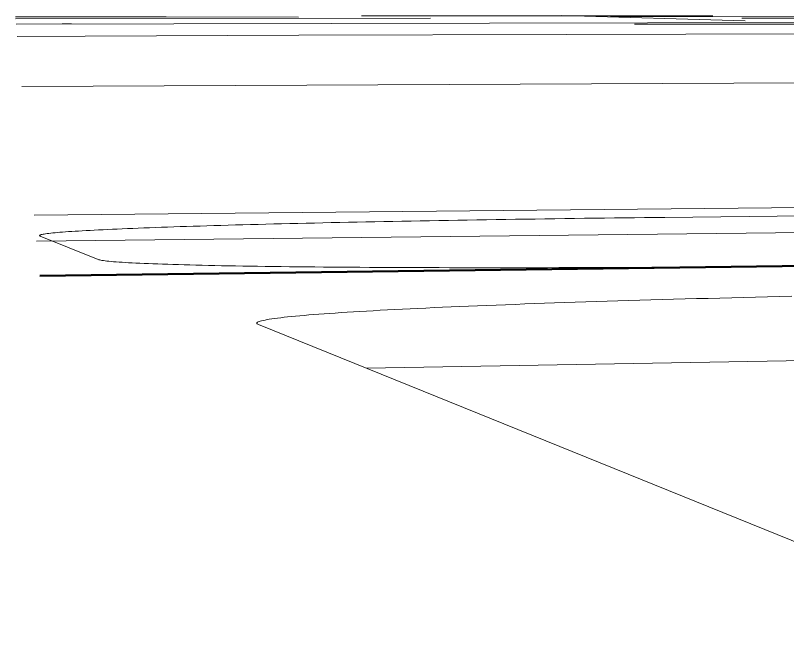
# Model space of a CAD drawing. Header units: inches. Extents: x 30764 to 30770, y -4780 to 4478.
# Drawn here: x 30764.9046 to 30764.9922, y -4779.7512 to -4779.6806 of the extents above; entities that cross this region are included whole.
import ezdxf

# ---------------------------------------------------------------- set-up
doc = ezdxf.new("R2010")
doc.units = ezdxf.units.IN
doc.header["$MEASUREMENT"] = 0
for name, pattern in [('Center 1_4_', [0.53125, 0.25, -0.09375, 0.09375, -0.09375]), ('Hidden', [0.28125, 0.1875, -0.09375]), ('IMPORT-HIDDEN _3_', [2.109375, 1.40625, -0.703125])]:
    doc.linetypes.add(name, pattern=pattern)
for name, color, linetype, lineweight in [('A-DETL', 90, 'Continuous', 9), ('A-PROP-SBCK', 71, 'Hidden', 50), ('Bldg', 6, 'Continuous', 9), ('C-TOPO', 7, 'Continuous', 9), ('CONT-EX10', 180, 'IMPORT-HIDDEN _3_', 9), ('CONT-EX2', 240, 'IMPORT-HIDDEN _3_', 9), ('EOP-EX', 125, 'Continuous', 9), ('EOP-PR', 4, 'Continuous', 9), ('PROP', 3, 'Center 1_4_', 9)]:
    doc.layers.add(name, color=color, linetype=linetype, lineweight=lineweight)

msp = doc.modelspace()

# ---------------------------------------------------------------- linework, layer by layer
at = {"layer": 'A-DETL'}
for p, q in [((30764.909906, -4779.681521), (30764.910933, -4779.681519)), ((30764.906699, -4779.703244), (30765.115946, -4779.701105)), ((30764.944436, -4779.72061), (30765.131491, -4779.717403))]:
    msp.add_line(p, q, dxfattribs=at)
at = {"layer": 'A-PROP-SBCK', "linetype": 'Continuous'}
msp.add_line((30764.907345, -4779.710131), (30765.116735, -4779.707435), dxfattribs=at)
at = {"layer": 'Bldg'}
msp.add_line((30764.966596, -4779.680551), (30764.987446, -4779.681177), dxfattribs=at)
at = {"layer": 'C-TOPO'}
msp.add_line((30765.114264, -4779.687601), (30764.90533, -4779.688629), dxfattribs=at)
at = {"layer": 'CONT-EX10', "linetype": 'Continuous'}
for p, q in [((30764.904586, -4779.680694), (30764.92171, -4779.680705)), ((30764.92171, -4779.680705), (30764.936717, -4779.680752)), ((30764.983771, -4779.680609), (30764.943875, -4779.680592)), ((30764.951713, -4779.680845), (30764.904608, -4779.680933)), ((30764.998027, -4779.680885), (30764.987051, -4779.680847)), ((30764.967162, -4779.682701), (30765.024261, -4779.682554)), ((30764.904796, -4779.68294), (30764.91251, -4779.682923)), ((30764.91251, -4779.682923), (30764.936752, -4779.682804)), ((30764.936752, -4779.682804), (30764.967162, -4779.682701))]:
    msp.add_line(p, q, dxfattribs=at)
at = {"layer": 'CONT-EX2', "linetype": 'Continuous'}
msp.add_line((30764.974865, -4779.68153), (30765.002417, -4779.681535), dxfattribs=at)
at = {"layer": 'EOP-EX'}
msp.add_line((30764.978308, -4779.703488), (30765.116061, -4779.702026), dxfattribs=at)
at = {"layer": 'EOP-PR'}
for p, q in [((30765.045654, -4779.6806), (30764.972163, -4779.680718)), ((30764.907401, -4779.705604), (30764.913974, -4779.708268)), ((30764.932181, -4779.715644), (30765.01996, -4779.751209))]:
    msp.add_line(p, q, dxfattribs=at)
for points in [[(30764.978308, -4779.703488, 0), (30764.977164, -4779.7035, 0), (30764.976022, -4779.703512, 0), (30764.97488, -4779.703525, 0), (30764.97374, -4779.703539, 0), (30764.972602, -4779.703552, 0), (30764.971465, -4779.703566, 0), (30764.970331, -4779.70358, 0), (30764.969198, -4779.703594, 0), (30764.968069, -4779.703609, 0), (30764.966942, -4779.703624, 0), (30764.965818, -4779.703639, 0), (30764.964697, -4779.703655, 0), (30764.963581, -4779.703671, 0), (30764.962468, -4779.703687, 0), (30764.961359, -4779.703703, 0), (30764.960254, -4779.70372, 0), (30764.959155, -4779.703737, 0), (30764.95806, -4779.703754, 0), (30764.95697, -4779.703772, 0), (30764.955885, -4779.703789, 0), (30764.954806, -4779.703807, 0), (30764.953734, -4779.703825, 0), (30764.952667, -4779.703844, 0), (30764.951607, -4779.703863, 0), (30764.950553, -4779.703882, 0), (30764.949506, -4779.703901, 0), (30764.948467, -4779.70392, 0), (30764.947435, -4779.70394, 0), (30764.94641, -4779.70396, 0), (30764.945394, -4779.70398, 0), (30764.944385, -4779.704, 0), (30764.943386, -4779.704021, 0), (30764.942394, -4779.704042, 0), (30764.941412, -4779.704062, 0), (30764.940439, -4779.704084, 0), (30764.939476, -4779.704105, 0), (30764.938522, -4779.704126, 0), (30764.937578, -4779.704148, 0), (30764.936644, -4779.70417, 0), (30764.935721, -4779.704192, 0), (30764.934808, -4779.704214, 0), (30764.933907, -4779.704237, 0), (30764.933016, -4779.704259, 0), (30764.932137, -4779.704282, 0), (30764.931269, -4779.704305, 0), (30764.930414, -4779.704328, 0), (30764.92957, -4779.704351, 0), (30764.928739, -4779.704374, 0), (30764.927921, -4779.704398, 0), (30764.927115, -4779.704421, 0), (30764.926322, -4779.704445, 0), (30764.925543, -4779.704469, 0), (30764.924777, -4779.704493, 0), (30764.924024, -4779.704517, 0), (30764.923286, -4779.704541, 0), (30764.922562, -4779.704565, 0), (30764.921852, -4779.704589, 0), (30764.921157, -4779.704614, 0), (30764.920476, -4779.704638, 0), (30764.919811, -4779.704663, 0), (30764.919161, -4779.704687, 0), (30764.918526, -4779.704712, 0), (30764.917906, -4779.704736, 0), (30764.917303, -4779.704761, 0), (30764.916716, -4779.704786, 0), (30764.916144, -4779.704811, 0), (30764.915589, -4779.704835, 0), (30764.915051, -4779.70486, 0), (30764.914529, -4779.704885, 0), (30764.914025, -4779.70491, 0), (30764.913537, -4779.704935, 0), (30764.913067, -4779.70496, 0), (30764.912614, -4779.704984, 0), (30764.912179, -4779.705009, 0), (30764.911761, -4779.705034, 0), (30764.911362, -4779.705059, 0), (30764.91098, -4779.705084, 0), (30764.910617, -4779.705108, 0), (30764.910271, -4779.705133, 0), (30764.909945, -4779.705157, 0), (30764.909637, -4779.705182, 0), (30764.909348, -4779.705206, 0), (30764.909077, -4779.705231, 0), (30764.908826, -4779.705255, 0), (30764.908594, -4779.705279, 0), (30764.908381, -4779.705303, 0), (30764.908187, -4779.705327, 0), (30764.908013, -4779.705351, 0), (30764.907858, -4779.705375, 0), (30764.907723, -4779.705398, 0), (30764.907608, -4779.705422, 0), (30764.907512, -4779.705445, 0), (30764.907436, -4779.705468, 0), (30764.90738, -4779.705492, 0), (30764.907344, -4779.705514, 0), (30764.907328, -4779.705537, 0), (30764.907333, -4779.70556, 0), (30764.907357, -4779.705582, 0), (30764.907401, -4779.705604, 0)], [(30764.9932, -4779.709033, 0), (30764.991825, -4779.709046, 0), (30764.99045, -4779.709058, 0), (30764.989076, -4779.70907, 0), (30764.987704, -4779.709082, 0), (30764.986334, -4779.709092, 0), (30764.984965, -4779.709103, 0), (30764.9836, -4779.709113, 0), (30764.982238, -4779.709122, 0), (30764.980879, -4779.709131, 0), (30764.979524, -4779.70914, 0), (30764.978173, -4779.709148, 0), (30764.976827, -4779.709155, 0), (30764.975486, -4779.709162, 0), (30764.974151, -4779.709168, 0), (30764.972822, -4779.709174, 0), (30764.971499, -4779.70918, 0), (30764.970182, -4779.709185, 0), (30764.968873, -4779.709189, 0), (30764.967572, -4779.709193, 0), (30764.966278, -4779.709196, 0), (30764.964993, -4779.709199, 0), (30764.963716, -4779.709201, 0), (30764.962448, -4779.709203, 0), (30764.96119, -4779.709204, 0), (30764.959942, -4779.709205, 0), (30764.958704, -4779.709205, 0), (30764.957476, -4779.709205, 0), (30764.95626, -4779.709204, 0), (30764.955054, -4779.709202, 0), (30764.953861, -4779.7092, 0), (30764.952679, -4779.709198, 0), (30764.95151, -4779.709195, 0), (30764.950354, -4779.709191, 0), (30764.949211, -4779.709187, 0), (30764.948081, -4779.709183, 0), (30764.946965, -4779.709178, 0), (30764.945863, -4779.709172, 0), (30764.944775, -4779.709166, 0), (30764.943702, -4779.70916, 0), (30764.942644, -4779.709152, 0), (30764.941602, -4779.709145, 0), (30764.940575, -4779.709137, 0), (30764.939564, -4779.709128, 0), (30764.938569, -4779.709119, 0), (30764.937591, -4779.709109, 0), (30764.936629, -4779.709099, 0), (30764.935685, -4779.709088, 0), (30764.934758, -4779.709077, 0), (30764.933848, -4779.709066, 0), (30764.932957, -4779.709054, 0), (30764.932083, -4779.709041, 0), (30764.931228, -4779.709028, 0), (30764.930391, -4779.709015, 0), (30764.929573, -4779.709001, 0), (30764.928774, -4779.708986, 0), (30764.927994, -4779.708972, 0), (30764.927234, -4779.708956, 0), (30764.926493, -4779.708941, 0), (30764.925772, -4779.708924, 0), (30764.92507, -4779.708908, 0), (30764.924389, -4779.708891, 0), (30764.923729, -4779.708873, 0), (30764.923089, -4779.708855, 0), (30764.922469, -4779.708837, 0), (30764.92187, -4779.708819, 0), (30764.921292, -4779.7088, 0), (30764.920735, -4779.70878, 0), (30764.920199, -4779.70876, 0), (30764.919685, -4779.70874, 0), (30764.919192, -4779.708719, 0), (30764.91872, -4779.708699, 0), (30764.91827, -4779.708677, 0), (30764.917842, -4779.708656, 0), (30764.917435, -4779.708634, 0), (30764.91705, -4779.708611, 0), (30764.916687, -4779.708589, 0), (30764.916346, -4779.708566, 0), (30764.916027, -4779.708542, 0), (30764.91573, -4779.708519, 0), (30764.915455, -4779.708495, 0), (30764.915202, -4779.708471, 0), (30764.914971, -4779.708446, 0), (30764.914762, -4779.708421, 0), (30764.914576, -4779.708396, 0), (30764.914411, -4779.708371, 0), (30764.914269, -4779.708346, 0), (30764.914149, -4779.70832, 0), (30764.91405, -4779.708294, 0), (30764.913974, -4779.708268, 0)], [(30764.99274, -4779.712452, 0), (30764.991357, -4779.712484, 0), (30764.989982, -4779.712516, 0), (30764.988616, -4779.712549, 0), (30764.987258, -4779.712582, 0), (30764.985909, -4779.712615, 0), (30764.984569, -4779.712649, 0), (30764.983239, -4779.712683, 0), (30764.981918, -4779.712718, 0), (30764.980608, -4779.712753, 0), (30764.979309, -4779.712789, 0), (30764.97802, -4779.712824, 0), (30764.976743, -4779.712861, 0), (30764.975477, -4779.712897, 0), (30764.974224, -4779.712934, 0), (30764.972982, -4779.712972, 0), (30764.971753, -4779.713009, 0), (30764.970536, -4779.713047, 0), (30764.969333, -4779.713086, 0), (30764.968143, -4779.713124, 0), (30764.966967, -4779.713163, 0), (30764.965805, -4779.713203, 0), (30764.964658, -4779.713242, 0), (30764.963525, -4779.713282, 0), (30764.962408, -4779.713322, 0), (30764.961306, -4779.713363, 0), (30764.960219, -4779.713404, 0), (30764.959149, -4779.713445, 0), (30764.958094, -4779.713486, 0), (30764.957057, -4779.713528, 0), (30764.956036, -4779.713569, 0), (30764.955033, -4779.713611, 0), (30764.954047, -4779.713654, 0), (30764.953079, -4779.713696, 0), (30764.952129, -4779.713739, 0), (30764.951197, -4779.713781, 0), (30764.950285, -4779.713824, 0), (30764.949391, -4779.713868, 0), (30764.948516, -4779.713911, 0), (30764.947661, -4779.713954, 0), (30764.946826, -4779.713998, 0), (30764.946011, -4779.714042, 0), (30764.945217, -4779.714085, 0), (30764.944443, -4779.714129, 0), (30764.94369, -4779.714173, 0), (30764.942959, -4779.714217, 0), (30764.942249, -4779.714262, 0), (30764.94156, -4779.714306, 0), (30764.940894, -4779.71435, 0), (30764.94025, -4779.714395, 0), (30764.939628, -4779.714439, 0), (30764.939029, -4779.714483, 0), (30764.938453, -4779.714528, 0), (30764.9379, -4779.714572, 0), (30764.937371, -4779.714616, 0), (30764.936865, -4779.714661, 0), (30764.936383, -4779.714705, 0), (30764.935925, -4779.714749, 0), (30764.935492, -4779.714793, 0), (30764.935083, -4779.714838, 0), (30764.934698, -4779.714882, 0), (30764.934339, -4779.714925, 0), (30764.934004, -4779.714969, 0), (30764.933695, -4779.715013, 0), (30764.933411, -4779.715056, 0), (30764.933153, -4779.7151, 0), (30764.93292, -4779.715143, 0), (30764.932713, -4779.715186, 0), (30764.932533, -4779.715229, 0), (30764.932378, -4779.715272, 0), (30764.932249, -4779.715314, 0), (30764.932147, -4779.715356, 0), (30764.932072, -4779.715398, 0), (30764.932023, -4779.71544, 0), (30764.932001, -4779.715481, 0), (30764.932006, -4779.715522, 0), (30764.932037, -4779.715563, 0), (30764.932096, -4779.715604, 0), (30764.932181, -4779.715644, 0)]]:
    msp.add_polyline3d(points, dxfattribs=at)
at = {"layer": 'PROP', "linetype": 'Continuous'}
for p, q in [((30765.113459, -4779.681138), (30764.904664, -4779.681531)), ((30764.906976, -4779.706194), (30765.116284, -4779.703816))]:
    msp.add_line(p, q, dxfattribs=at)

doc.saveas('drawing.dxf')
